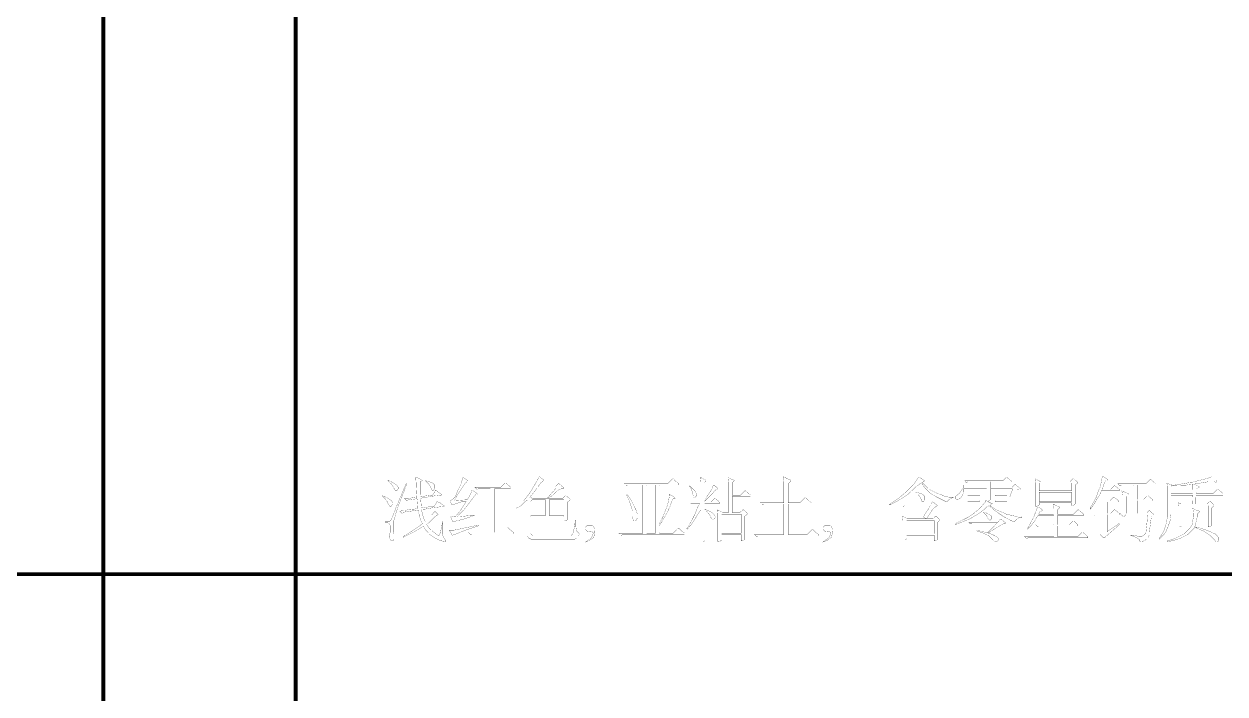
# Model space of a CAD drawing. Extents: x 94 to 452, y -72 to 1042.
# Drawn here: x 207.1 to 269.5, y 902.6 to 937.4 of the extents above; entities that cross this region are included whole.
import ezdxf

# ---------------------------------------------------------------- set-up
doc = ezdxf.new("R2010")
doc.units = 0
doc.header["$MEASUREMENT"] = 0
doc.layers.add('TREE_LAYER', color=7, linetype='Continuous')

msp = doc.modelspace()

# ---------------------------------------------------------------- linework, layer by layer
at = {"layer": 'TREE_LAYER'}
for points, const_width, elevation in [([(211.22612, 938.833945), (211.22612, 908.832322)], 0.2, 30.001623), ([(221.22612, 938.833945), (221.22612, 908.832322)], 0.2, 30.001623), ([(226.991399, 913.533615), (226.963948, 913.533615), (226.950223, 913.519889), (226.812968, 913.176752), (226.812968, 913.163026), (226.634537, 912.764987), (226.552184, 912.545379), (226.414929, 912.243419), (226.414929, 912.215968), (226.195321, 911.666948), (226.085517, 911.557144), (225.865909, 911.557144), (225.865909, 911.515968), (226.003164, 911.515968), (226.126693, 911.406164), (226.154144, 911.310085), (226.154144, 911.035576), (226.085517, 910.829693), (226.085517, 910.74734), (226.154144, 910.610085), (226.250223, 910.568909), (226.305125, 910.568909), (226.332576, 910.637536), (226.332576, 910.912046), (226.305125, 911.035576), (226.305125, 911.598321), (226.346301, 911.680674), (226.511007, 912.243419), (226.648262, 912.600281), (226.661988, 912.655183), (226.812968, 913.012046), (226.826693, 913.053223), (226.977674, 913.478713), (226.991399, 913.533615), (226.991399, 913.533615)], 0.01, 109), ([(226.01689, 913.712046), (226.003164, 913.712046), (226.126693, 913.602242), (226.263948, 913.423811), (226.346301, 913.27283), (226.401203, 913.176752), (226.414929, 913.163026), (226.483556, 913.163026), (226.552184, 913.27283), (226.552184, 913.355183), (226.483556, 913.451262), (226.263948, 913.602242), (226.01689, 913.712046), (226.01689, 913.712046)], 0.01, 109), ([(227.485517, 913.863026), (227.471792, 913.863026), (227.471792, 913.766948), (227.471792, 913.766948), (227.485517, 913.574791), (227.485517, 913.574791), (227.485517, 913.478713), (227.485517, 913.478713), (227.512968, 912.943419), (227.526693, 912.833615), (227.499243, 912.833615), (227.060027, 912.764987), (226.881595, 912.764987), (226.991399, 912.655183), (227.101203, 912.69636), (227.526693, 912.751262), (227.540419, 912.737536), (227.581595, 912.257144), (227.56787, 912.243419), (227.389439, 912.215968), (227.348262, 912.215968), (227.128654, 912.188517), (226.881595, 912.14734), (226.826693, 912.14734), (226.634537, 912.106164), (226.744341, 911.99636), (226.771792, 911.99636), (226.881595, 912.064987), (227.595321, 912.161066), (227.609046, 912.14734), (227.622772, 912.023811), (227.650223, 911.927732), (227.71885, 911.639497), (227.814929, 911.461066), (227.609046, 911.29636), (227.183556, 911.008125), (226.812968, 910.788517), (226.812968, 910.74734), (227.389439, 911.035576), (227.869831, 911.323811), (227.952184, 911.159105), (228.212968, 910.884595), (228.528654, 910.678713), (228.775713, 910.568909), (229.009046, 910.527732), (229.009046, 910.610085), (228.899243, 910.74734), (228.858066, 910.925772), (228.858066, 911.557144), (228.830615, 911.392438), (228.81689, 911.337536), (228.748262, 910.994399), (228.748262, 910.966948), (228.679635, 910.857144), (228.611007, 910.857144), (228.350223, 911.049301), (228.158066, 911.227732), (228.034537, 911.419889), (228.048262, 911.44734), (228.158066, 911.515968), (228.460027, 911.817928), (228.638458, 911.927732), (228.460027, 912.106164), (228.281595, 911.886556), (227.965909, 911.57087), (227.938458, 911.612046), (227.869831, 911.776752), (227.801203, 911.99636), (227.773752, 912.174791), (227.773752, 912.188517), (227.801203, 912.202242), (227.965909, 912.215968), (228.158066, 912.257144), (228.185517, 912.257144), (228.446301, 912.298321), (228.912968, 912.353223), (228.940419, 912.366948), (228.940419, 912.394399), (228.720811, 912.545379), (228.569831, 912.614007), (228.528654, 912.504203), (228.41885, 912.366948), (228.363948, 912.366948), (227.773752, 912.27087), (227.760027, 912.298321), (227.71885, 912.778713), (227.71885, 912.778713), (228.514929, 912.915968), (228.556105, 912.915968), (228.652184, 912.929693), (228.775713, 912.943419), (228.789439, 912.943419), (228.789439, 912.984595), (228.501203, 913.204203), (228.350223, 912.943419), (228.295321, 912.943419), (227.71885, 912.861066), (227.705125, 912.888517), (227.705125, 912.929693), (227.691399, 913.039497), (227.691399, 913.643419), (227.705125, 913.643419), (227.801203, 913.684595), (227.801203, 913.712046), (227.663948, 913.794399), (227.485517, 913.863026), (227.485517, 913.863026)], 0.01, 109), ([(227.99336, 913.684595), (227.979635, 913.684595), (228.103164, 913.561066), (228.240419, 913.382634), (228.281595, 913.245379), (228.309046, 913.204203), (228.391399, 913.204203), (228.460027, 913.314007), (228.460027, 913.464987), (228.336497, 913.574791), (228.144341, 913.643419), (228.089439, 913.657144), (227.99336, 913.684595), (227.99336, 913.684595)], 0.01, 109), ([(229.914929, 913.863026), (229.901203, 913.835576), (229.832576, 913.533615), (229.654144, 913.176752), (229.503164, 912.833615), (229.39336, 912.723811), (229.256105, 912.655183), (229.324733, 912.476752), (229.365909, 912.435576), (229.901203, 912.614007), (230.09336, 912.614007), (230.09336, 912.614007), (230.052184, 912.545379), (229.763948, 912.106164), (229.544341, 911.845379), (229.461988, 911.845379), (229.283556, 911.817928), (229.39336, 911.557144), (229.969831, 911.694399), (230.532576, 911.886556), (230.354144, 911.886556), (229.722772, 911.817928), (229.66787, 911.817928), (229.612968, 911.831654), (229.654144, 911.87283), (229.860027, 912.064987), (230.052184, 912.284595), (230.312968, 912.614007), (230.463948, 912.833615), (230.601203, 912.984595), (230.683556, 912.984595), (230.601203, 913.066948), (230.381595, 913.204203), (230.312968, 912.984595), (230.134537, 912.682634), (230.134537, 912.69636), (230.065909, 912.69636), (229.544341, 912.655183), (229.475713, 912.655183), (229.612968, 912.915968), (230.052184, 913.574791), (230.134537, 913.643419), (230.203164, 913.643419), (230.203164, 913.684595), (229.914929, 913.863026), (229.914929, 913.863026)], 0.01, 109), ([(232.152184, 913.574791), (232.111007, 913.574791), (231.891399, 913.355183), (230.532576, 913.355183), (230.64238, 913.245379), (230.683556, 913.245379), (230.711007, 913.27283), (231.328654, 913.27283), (231.34238, 913.27283), (231.34238, 911.008125), (231.328654, 911.008125), (230.203164, 911.008125), (230.312968, 910.898321), (230.354144, 910.898321), (230.381595, 910.939497), (232.550223, 910.939497), (232.550223, 911.008125), (232.399243, 911.117928), (232.248262, 911.268909), (232.220811, 911.268909), (231.960027, 911.008125), (231.561988, 911.008125), (231.561988, 911.008125), (231.561988, 913.27283), (231.561988, 913.27283), (232.399243, 913.27283), (232.399243, 913.355183), (232.152184, 913.574791), (232.152184, 913.574791)], 0.01, 109), ([(233.895321, 913.904203), (233.881595, 913.890477), (233.86787, 913.863026), (233.703164, 913.561066), (233.373752, 913.025772), (233.085517, 912.655183), (232.714929, 912.284595), (232.714929, 912.257144), (232.934537, 912.394399), (233.126693, 912.586556), (233.250223, 912.682634), (233.263948, 912.682634), (233.263948, 912.682634), (233.263948, 910.829693), (233.263948, 910.815968), (233.346301, 910.706164), (233.483556, 910.637536), (235.720811, 910.637536), (235.720811, 910.651262), (235.81689, 910.706164), (235.912968, 910.802242), (235.96787, 910.898321), (235.96787, 910.966948), (235.940419, 910.966948), (235.830615, 911.076752), (235.789439, 911.29636), (235.789439, 911.625772), (235.748262, 911.625772), (235.748262, 911.515968), (235.720811, 911.323811), (235.720811, 911.29636), (235.638458, 910.939497), (235.528654, 910.829693), (233.552184, 910.829693), (233.44238, 910.939497), (233.44238, 911.804203), (233.456105, 911.817928), (235.158066, 911.817928), (235.171792, 911.804203), (235.171792, 911.598321), (235.212968, 911.598321), (235.309046, 911.625772), (235.350223, 911.666948), (235.350223, 912.586556), (235.487478, 912.682634), (235.501203, 912.69636), (235.501203, 912.723811), (235.281595, 912.915968), (235.240419, 912.915968), (235.089439, 912.764987), (233.552184, 912.764987), (233.401203, 912.833615), (233.387478, 912.833615), (233.634537, 913.12185), (233.771792, 913.314007), (234.71885, 913.314007), (234.732576, 913.27283), (234.320811, 912.806164), (234.512968, 912.874791), (234.869831, 913.204203), (235.048262, 913.27283), (235.171792, 913.27283), (235.171792, 913.314007), (234.911007, 913.533615), (234.869831, 913.533615), (234.732576, 913.382634), (233.840419, 913.382634), (233.826693, 913.39636), (233.991399, 913.602242), (234.14238, 913.712046), (233.895321, 913.904203), (233.895321, 913.904203)], 0.01, 109), ([(240.854144, 913.794399), (240.812968, 913.794399), (240.552184, 913.533615), (238.287478, 913.533615), (238.397282, 913.423811), (238.438458, 913.423811), (238.465909, 913.464987), (239.275713, 913.464987), (239.275713, 913.451262), (239.275713, 910.980674), (239.275713, 910.966948), (238.026693, 910.966948), (238.136497, 910.857144), (238.177674, 910.857144), (238.21885, 910.898321), (241.430615, 910.898321), (241.430615, 910.966948), (241.29336, 911.076752), (241.14238, 911.227732), (241.101203, 911.227732), (240.854144, 910.966948), (240.126693, 910.966948), (240.112968, 910.980674), (240.112968, 911.337536), (240.291399, 911.612046), (240.305125, 911.639497), (240.511007, 911.982634), (240.703164, 912.394399), (240.703164, 912.408125), (240.771792, 912.614007), (240.840419, 912.751262), (240.854144, 912.764987), (240.963948, 912.764987), (240.963948, 912.806164), (240.950223, 912.806164), (240.661988, 912.984595), (240.661988, 912.943419), (240.59336, 912.559105), (240.579635, 912.531654), (240.552184, 912.394399), (240.483556, 912.257144), (240.332576, 911.845379), (240.126693, 911.44734), (240.112968, 911.461066), (240.112968, 913.451262), (240.126693, 913.464987), (241.14238, 913.464987), (241.14238, 913.533615), (240.991399, 913.643419), (240.854144, 913.794399), (240.854144, 913.794399)], 0.01, 109), ([(239.454144, 913.451262), (239.46787, 913.464987), (239.934537, 913.464987), (239.934537, 913.451262), (239.934537, 910.980674), (239.934537, 910.966948), (239.46787, 910.966948), (239.454144, 910.980674), (239.454144, 913.451262), (239.454144, 913.451262)], 0.01, 109), ([(242.26787, 913.863026), (242.26787, 913.863026), (242.26787, 913.835576), (242.295321, 913.615968), (242.295321, 912.586556), (242.295321, 912.586556), (241.609046, 912.586556), (241.71885, 912.476752), (241.746301, 912.476752), (241.787478, 912.504203), (242.212968, 912.504203), (242.226693, 912.504203), (242.11689, 912.298321), (241.965909, 911.927732), (241.938458, 911.87283), (241.84238, 911.680674), (241.677674, 911.378713), (241.526693, 911.159105), (241.56787, 911.159105), (241.787478, 911.406164), (242.007086, 911.735576), (242.226693, 912.106164), (242.295321, 912.174791), (242.295321, 912.174791), (242.295321, 910.500281), (242.377674, 910.500281), (242.446301, 910.527732), (242.487478, 910.568909), (242.487478, 912.202242), (242.487478, 912.215968), (242.597282, 912.092438), (242.748262, 911.914007), (242.81689, 911.763026), (242.885517, 911.666948), (242.954144, 911.666948), (243.036497, 911.776752), (243.036497, 911.845379), (242.954144, 911.968909), (242.748262, 912.106164), (242.556105, 912.188517), (242.487478, 912.215968), (242.487478, 912.504203), (242.487478, 912.504203), (243.256105, 912.504203), (243.256105, 912.586556), (243.036497, 912.764987), (242.995321, 912.764987), (242.81689, 912.586556), (242.487478, 912.586556), (242.487478, 912.586556), (242.487478, 912.614007), (242.844341, 912.97087), (243.036497, 913.204203), (243.050223, 913.204203), (243.173752, 913.27283), (243.063948, 913.39636), (242.926693, 913.464987), (242.885517, 913.300281), (242.597282, 912.84734), (242.487478, 912.627732), (242.487478, 912.641458), (242.487478, 913.602242), (242.556105, 913.684595), (242.556105, 913.712046), (242.26787, 913.863026), (242.26787, 913.863026)], 0.01, 109), ([(241.677674, 913.423811), (241.677674, 913.423811), (241.787478, 913.27283), (241.856105, 913.066948), (241.897282, 912.888517), (241.897282, 912.833615), (241.938458, 912.806164), (241.965909, 912.806164), (242.075713, 912.915968), (242.075713, 912.984595), (241.979635, 913.163026), (241.746301, 913.39636), (241.677674, 913.423811), (241.677674, 913.423811)], 0.01, 109), ([(243.695321, 913.863026), (243.695321, 913.863026), (243.695321, 913.835576), (243.722772, 913.615968), (243.722772, 912.037536), (243.722772, 912.037536), (243.434537, 912.037536), (243.146301, 912.174791), (243.173752, 911.941458), (243.173752, 910.527732), (243.269831, 910.541458), (243.324733, 910.568909), (243.365909, 910.610085), (243.365909, 910.898321), (243.365909, 910.898321), (244.381595, 910.898321), (244.381595, 910.898321), (244.381595, 910.568909), (244.422772, 910.568909), (244.532576, 910.610085), (244.573752, 910.637536), (244.573752, 911.845379), (244.711007, 911.955183), (244.711007, 911.955183), (244.711007, 911.99636), (244.505125, 912.174791), (244.463948, 912.174791), (244.312968, 912.037536), (243.914929, 912.037536), (243.914929, 912.037536), (243.914929, 912.874791), (243.914929, 912.874791), (244.861988, 912.874791), (244.861988, 912.943419), (244.614929, 913.163026), (244.573752, 913.163026), (244.354144, 912.943419), (243.914929, 912.943419), (243.914929, 912.957144), (243.914929, 913.574791), (244.024733, 913.684595), (244.024733, 913.712046), (243.832576, 913.794399), (243.695321, 913.863026), (243.695321, 913.863026)], 0.01, 109), ([(246.577674, 913.904203), (246.563948, 913.904203), (246.563948, 913.835576), (246.605125, 913.615968), (246.605125, 912.545379), (246.605125, 912.545379), (245.356105, 912.545379), (245.465909, 912.435576), (245.507086, 912.435576), (245.548262, 912.476752), (246.605125, 912.476752), (246.605125, 912.463026), (246.605125, 910.898321), (246.605125, 910.898321), (245.06787, 910.898321), (245.177674, 910.788517), (245.21885, 910.788517), (245.246301, 910.829693), (248.403164, 910.829693), (248.403164, 910.898321), (248.252184, 911.008125), (248.101203, 911.159105), (248.073752, 911.159105), (247.812968, 910.898321), (246.824733, 910.898321), (246.824733, 910.898321), (246.824733, 912.463026), (246.824733, 912.476752), (248.032576, 912.476752), (248.032576, 912.545379), (247.881595, 912.655183), (247.744341, 912.806164), (247.703164, 912.806164), (247.44238, 912.545379), (246.824733, 912.545379), (246.824733, 912.545379), (246.824733, 913.533615), (246.975713, 913.684595), (246.975713, 913.712046), (246.783556, 913.794399), (246.577674, 913.904203), (246.577674, 913.904203)], 0.01, 109), ([(253.646301, 913.863026), (253.605125, 913.863026), (253.591399, 913.849301), (253.454144, 913.643419), (253.31689, 913.464987), (252.932576, 913.080674), (252.49336, 912.723811), (252.06787, 912.435576), (252.136497, 912.435576), (252.534537, 912.655183), (252.726693, 912.764987), (253.056105, 912.984595), (253.495321, 913.39636), (253.536497, 913.423811), (253.632576, 913.492438), (253.756105, 913.602242), (253.852184, 913.423811), (253.934537, 913.314007), (254.16787, 913.080674), (254.373752, 912.943419), (254.538458, 912.84734), (255.060027, 912.586556), (255.211007, 912.723811), (255.389439, 912.806164), (255.430615, 912.806164), (255.430615, 912.833615), (255.197282, 912.833615), (255.01885, 912.874791), (254.991399, 912.874791), (254.826693, 912.943419), (254.59336, 913.025772), (254.154144, 913.245379), (253.783556, 913.602242), (253.934537, 913.684595), (253.646301, 913.863026), (253.646301, 913.863026)], 0.01, 109), ([(258.203164, 913.863026), (258.161988, 913.863026), (257.983556, 913.684595), (256.007086, 913.684595), (256.075713, 913.602242), (256.11689, 913.602242), (256.158066, 913.643419), (257.132576, 913.643419), (257.146301, 913.643419), (257.146301, 913.314007), (257.132576, 913.314007), (255.938458, 913.314007), (255.938458, 913.314007), (255.938458, 913.464987), (255.897282, 913.464987), (255.897282, 913.27283), (255.746301, 913.053223), (255.609046, 912.943419), (255.526693, 912.874791), (255.526693, 912.764987), (255.56787, 912.723811), (255.691399, 912.737536), (255.787478, 912.792438), (255.897282, 912.943419), (255.938458, 913.108125), (255.938458, 913.27283), (255.938458, 913.27283), (257.132576, 913.27283), (257.146301, 913.27283), (257.146301, 912.641458), (257.132576, 912.641458), (257.105125, 912.655183), (257.105125, 912.614007), (256.81689, 912.284595), (256.473752, 911.982634), (256.158066, 911.776752), (255.56787, 911.488517), (255.526693, 911.406164), (256.281595, 911.708125), (256.748262, 911.99636), (256.995321, 912.174791), (257.146301, 912.325772), (257.283556, 912.394399), (257.51689, 912.174791), (257.750223, 912.010085), (258.038458, 911.817928), (258.532576, 911.557144), (258.601203, 911.557144), (258.64238, 911.625772), (258.820811, 911.776752), (258.971792, 911.776752), (258.971792, 911.817928), (258.779635, 911.817928), (258.505125, 911.87283), (258.409046, 911.886556), (258.21689, 911.955183), (258.161988, 911.955183), (257.654144, 912.174791), (257.324733, 912.394399), (257.39336, 912.476752), (257.475713, 912.476752), (257.461988, 912.476752), (257.187478, 912.614007), (257.228654, 912.627732), (257.283556, 912.655183), (257.324733, 912.69636), (257.324733, 913.27283), (257.324733, 913.27283), (258.477674, 913.27283), (258.491399, 913.231654), (258.354144, 912.874791), (258.381595, 912.874791), (258.711007, 913.204203), (258.820811, 913.245379), (258.903164, 913.245379), (258.903164, 913.27283), (258.64238, 913.492438), (258.601203, 913.492438), (258.463948, 913.355183), (258.463948, 913.327732), (258.463948, 913.314007), (257.324733, 913.314007), (257.324733, 913.314007), (257.324733, 913.643419), (257.324733, 913.643419), (258.422772, 913.643419), (258.422772, 913.684595), (258.203164, 913.863026), (258.203164, 913.863026)], 0.01, 109), ([(259.658066, 913.794399), (259.658066, 913.794399), (259.658066, 913.766948), (259.685517, 913.54734), (259.685517, 912.366948), (259.76787, 912.366948), (259.836497, 912.394399), (259.877674, 912.435576), (259.877674, 912.545379), (259.877674, 912.545379), (261.552184, 912.545379), (261.552184, 912.545379), (261.552184, 912.394399), (261.59336, 912.394399), (261.689439, 912.435576), (261.744341, 912.476752), (261.744341, 913.464987), (261.881595, 913.561066), (261.881595, 913.574791), (261.881595, 913.602242), (261.675713, 913.794399), (261.634537, 913.794399), (261.483556, 913.643419), (259.946301, 913.643419), (259.658066, 913.794399), (259.658066, 913.794399)], 0.01, 109), ([(259.905125, 913.561066), (259.905125, 913.574791), (261.552184, 913.574791), (261.552184, 913.561066), (261.552184, 913.176752), (261.552184, 913.163026), (259.877674, 913.163026), (259.877674, 913.176752), (259.877674, 913.533615), (259.905125, 913.561066), (259.905125, 913.561066)], 0.01, 109), ([(263.158066, 913.931654), (263.158066, 913.931654), (263.158066, 913.890477), (263.048262, 913.355183), (262.965909, 913.204203), (262.828654, 912.806164), (262.554144, 912.312046), (262.526693, 912.257144), (262.526693, 912.215968), (262.609046, 912.298321), (262.814929, 912.627732), (262.828654, 912.586556), (263.226693, 912.586556), (263.226693, 912.57283), (263.226693, 911.99636), (263.226693, 911.99636), (262.609046, 911.99636), (262.71885, 911.886556), (262.746301, 911.886556), (262.787478, 911.927732), (263.226693, 911.927732), (263.226693, 911.914007), (263.226693, 911.049301), (263.075713, 910.898321), (263.075713, 910.857144), (263.226693, 910.719889), (263.26787, 910.719889), (264.036497, 911.406164), (264.036497, 911.44734), (263.995321, 911.44734), (263.858066, 911.337536), (263.41885, 911.049301), (263.405125, 911.049301), (263.405125, 911.914007), (263.41885, 911.927732), (264.036497, 911.927732), (264.036497, 911.99636), (263.81689, 912.174791), (263.775713, 912.174791), (263.597282, 911.99636), (263.41885, 911.99636), (263.405125, 911.99636), (263.405125, 912.57283), (263.41885, 912.586556), (263.995321, 912.586556), (263.995321, 912.655183), (263.775713, 912.833615), (263.734537, 912.833615), (263.556105, 912.655183), (262.84238, 912.655183), (262.828654, 912.655183), (263.007086, 912.929693), (263.11689, 913.176752), (263.11689, 913.163026), (264.036497, 913.163026), (264.036497, 913.245379), (263.81689, 913.423811), (263.775713, 913.423811), (263.597282, 913.245379), (263.144341, 913.245379), (263.144341, 913.245379), (263.185517, 913.341458), (263.26787, 913.574791), (263.336497, 913.712046), (263.336497, 913.712046), (263.446301, 913.712046), (263.446301, 913.753223), (263.158066, 913.931654), (263.158066, 913.931654)], 0.01, 109), ([(265.683556, 913.753223), (265.64238, 913.753223), (265.422772, 913.533615), (263.954144, 913.533615), (264.063948, 913.423811), (264.105125, 913.423811), (264.146301, 913.464987), (264.791399, 913.464987), (264.805125, 913.451262), (264.805125, 911.99636), (264.791399, 911.99636), (264.407086, 911.99636), (264.39336, 911.99636), (264.39336, 912.874791), (264.503164, 912.984595), (264.503164, 913.025772), (264.324733, 913.094399), (264.173752, 913.163026), (264.214929, 912.929693), (264.214929, 912.106164), (264.105125, 911.99636), (264.105125, 911.955183), (264.256105, 911.817928), (264.283556, 911.817928), (264.39336, 911.927732), (265.505125, 911.927732), (265.51885, 911.914007), (265.532576, 911.776752), (265.491399, 911.639497), (265.422772, 910.966948), (265.340419, 910.884595), (265.203164, 910.788517), (265.052184, 910.788517), (264.81885, 910.857144), (264.612968, 910.857144), (264.612968, 910.829693), (264.654144, 910.829693), (264.914929, 910.74734), (265.065909, 910.637536), (265.134537, 910.500281), (265.203164, 910.500281), (265.450223, 910.637536), (265.532576, 910.719889), (265.546301, 910.733615), (265.601203, 910.884595), (265.601203, 910.994399), (265.669831, 911.557144), (265.683556, 911.639497), (265.711007, 911.817928), (265.820811, 911.927732), (265.820811, 911.955183), (265.711007, 912.037536), (265.601203, 912.14734), (265.491399, 912.037536), (265.505125, 912.010085), (265.491399, 911.99636), (264.983556, 911.99636), (264.983556, 911.99636), (264.983556, 912.655183), (264.983556, 912.655183), (265.752184, 912.655183), (265.752184, 912.723811), (265.532576, 912.915968), (265.491399, 912.915968), (265.312968, 912.723811), (264.983556, 912.723811), (264.983556, 912.737536), (264.983556, 913.451262), (264.983556, 913.464987), (265.930615, 913.464987), (265.930615, 913.533615), (265.683556, 913.753223), (265.683556, 913.753223)], 0.01, 109), ([(268.881595, 913.904203), (268.565909, 913.794399), (268.538458, 913.794399), (267.811007, 913.602242), (267.769831, 913.602242), (266.905125, 913.464987), (266.836497, 913.464987), (266.836497, 913.451262), (266.76787, 913.451262), (266.76787, 913.464987), (266.740419, 913.478713), (266.507086, 913.574791), (266.548262, 913.39636), (266.548262, 911.804203), (266.465909, 911.433615), (266.465909, 911.406164), (266.356105, 911.076752), (266.246301, 910.898321), (266.109046, 910.678713), (266.109046, 910.637536), (266.369831, 910.912046), (266.507086, 911.117928), (266.520811, 911.17283), (266.61689, 911.392438), (266.61689, 911.433615), (266.685517, 911.625772), (266.699243, 911.790477), (266.712968, 911.790477), (266.712968, 911.831654), (266.726693, 911.955183), (266.726693, 912.943419), (266.726693, 912.943419), (267.838458, 912.943419), (267.852184, 912.943419), (267.838458, 912.833615), (267.838458, 912.833615), (267.838458, 912.737536), (267.838458, 912.737536), (267.838458, 912.655183), (267.824733, 912.655183), (267.824733, 912.559105), (267.824733, 912.559105), (267.824733, 912.476752), (267.824733, 912.476752), (267.261988, 912.476752), (267.097282, 912.545379), (267.124733, 912.366948), (267.124733, 911.29636), (267.220811, 911.310085), (267.275713, 911.337536), (267.31689, 911.378713), (267.31689, 912.366948), (267.344341, 912.394399), (268.661988, 912.394399), (268.661988, 912.394399), (268.661988, 911.29636), (268.703164, 911.29636), (268.799243, 911.337536), (268.854144, 911.378713), (268.854144, 912.284595), (268.963948, 912.394399), (268.963948, 912.435576), (268.771792, 912.614007), (268.744341, 912.614007), (268.59336, 912.476752), (268.01689, 912.476752), (268.003164, 912.476752), (268.003164, 912.517928), (268.01689, 912.531654), (268.01689, 912.627732), (268.01689, 912.627732), (268.01689, 912.723811), (268.01689, 912.723811), (268.01689, 912.819889), (268.030615, 912.833615), (268.030615, 912.943419), (268.030615, 912.943419), (269.430615, 912.943419), (269.430615, 913.025772), (269.183556, 913.245379), (269.14238, 913.245379), (268.922772, 913.025772), (268.044341, 913.025772), (268.030615, 913.025772), (268.030615, 913.094399), (268.044341, 913.094399), (268.044341, 913.27283), (268.181595, 913.341458), (268.195321, 913.355183), (268.195321, 913.382634), (267.907086, 913.519889), (267.934537, 913.519889), (268.058066, 913.533615), (268.689439, 913.643419), (268.963948, 913.643419), (269.101203, 913.602242), (269.073752, 913.712046), (268.881595, 913.904203), (268.881595, 913.904203)], 0.01, 109), ([(267.838458, 913.506164), (267.838458, 913.519889), (267.865909, 913.506164), (267.865909, 913.231654), (267.852184, 913.231654), (267.852184, 913.135576), (267.852184, 913.12185), (267.852184, 913.025772), (267.838458, 913.025772), (266.726693, 913.025772), (266.726693, 913.025772), (266.726693, 913.382634), (266.76787, 913.437536), (267.536497, 913.464987), (267.673752, 913.492438), (267.838458, 913.506164), (267.838458, 913.506164)], 0.01, 109), ([(225.728654, 912.915968), (225.714929, 912.915968), (225.838458, 912.792438), (225.975713, 912.614007), (226.044341, 912.463026), (226.112968, 912.366948), (226.112968, 912.366948), (226.195321, 912.366948), (226.263948, 912.463026), (226.263948, 912.545379), (226.195321, 912.655183), (225.975713, 912.806164), (225.728654, 912.915968), (225.728654, 912.915968)], 0.01, 109), ([(238.438458, 912.984595), (238.397282, 912.984595), (238.575713, 912.627732), (238.685517, 912.298321), (238.726693, 912.119889), (238.726693, 911.859105), (238.740419, 911.831654), (238.76787, 911.625772), (238.795321, 911.598321), (238.877674, 911.598321), (238.946301, 911.666948), (238.987478, 911.763026), (238.987478, 911.968909), (238.905125, 912.188517), (238.699243, 912.614007), (238.507086, 912.902242), (238.438458, 912.984595), (238.438458, 912.984595)], 0.01, 109), ([(253.46787, 913.094399), (253.454144, 913.094399), (253.577674, 912.97087), (253.714929, 912.806164), (253.756105, 912.655183), (253.783556, 912.614007), (253.865909, 912.614007), (253.934537, 912.723811), (253.934537, 912.874791), (253.811007, 912.984595), (253.61885, 913.053223), (253.563948, 913.066948), (253.46787, 913.094399), (253.46787, 913.094399)], 0.01, 109), ([(256.775713, 912.943419), (256.158066, 912.943419), (256.158066, 912.915968), (256.775713, 912.915968), (256.775713, 912.943419), (256.775713, 912.943419)], 0.01, 109), ([(258.203164, 912.943419), (257.585517, 912.943419), (257.585517, 912.915968), (258.203164, 912.915968), (258.203164, 912.943419), (258.203164, 912.943419)], 0.01, 109), ([(259.877674, 913.094399), (259.877674, 913.094399), (261.552184, 913.094399), (261.552184, 913.094399), (261.552184, 912.627732), (261.552184, 912.614007), (259.877674, 912.614007), (259.877674, 912.627732), (259.877674, 913.094399), (259.877674, 913.094399)], 0.01, 109), ([(233.511007, 912.682634), (233.524733, 912.69636), (234.211007, 912.69636), (234.211007, 912.682634), (234.211007, 911.886556), (234.211007, 911.886556), (233.456105, 911.886556), (233.44238, 911.886556), (233.44238, 912.614007), (233.511007, 912.682634), (233.511007, 912.682634)], 0.01, 109), ([(234.403164, 912.682634), (234.403164, 912.69636), (235.158066, 912.69636), (235.171792, 912.682634), (235.171792, 911.886556), (235.158066, 911.886556), (234.403164, 911.886556), (234.403164, 911.886556), (234.403164, 912.682634), (234.403164, 912.682634)], 0.01, 109), ([(254.332576, 912.614007), (254.250223, 912.476752), (252.685517, 912.476752), (252.795321, 912.366948), (252.836497, 912.366948), (252.877674, 912.394399), (254.209046, 912.394399), (254.209046, 912.394399), (254.112968, 912.215968), (253.89336, 911.886556), (253.865909, 911.817928), (253.865909, 911.804203), (253.975713, 911.735576), (254.003164, 911.708125), (254.003164, 911.708125), (253.056105, 911.708125), (252.76787, 911.845379), (252.795321, 911.612046), (252.795321, 910.610085), (252.891399, 910.610085), (252.946301, 910.637536), (252.987478, 910.678713), (252.987478, 910.857144), (252.987478, 910.857144), (254.401203, 910.857144), (254.414929, 910.857144), (254.414929, 910.568909), (254.456105, 910.568909), (254.552184, 910.59636), (254.59336, 910.637536), (254.59336, 911.515968), (254.703164, 911.625772), (254.703164, 911.666948), (254.524733, 911.845379), (254.483556, 911.845379), (254.332576, 911.708125), (254.01689, 911.708125), (254.01689, 911.708125), (254.112968, 911.845379), (254.373752, 912.257144), (254.59336, 912.394399), (254.483556, 912.476752), (254.332576, 912.614007), (254.332576, 912.614007)], 0.01, 109), ([(256.775713, 912.655183), (256.158066, 912.655183), (256.158066, 912.614007), (256.775713, 912.614007), (256.775713, 912.655183), (256.775713, 912.655183)], 0.01, 109), ([(258.203164, 912.655183), (257.585517, 912.655183), (257.585517, 912.614007), (258.203164, 912.614007), (258.203164, 912.655183), (258.203164, 912.655183)], 0.01, 109), ([(260.605125, 912.476752), (260.605125, 912.476752), (260.605125, 912.449301), (260.646301, 912.229693), (260.646301, 911.968909), (260.632576, 911.955183), (259.850223, 911.955183), (259.850223, 911.968909), (259.91885, 912.078713), (259.91885, 912.078713), (260.056105, 912.14734), (259.973752, 912.229693), (259.836497, 912.325772), (259.795321, 912.325772), (259.61689, 911.87283), (259.61689, 911.845379), (259.356105, 911.364987), (259.246301, 911.159105), (259.479635, 911.378713), (259.658066, 911.625772), (259.754144, 911.804203), (259.809046, 911.886556), (260.632576, 911.886556), (260.646301, 911.886556), (260.646301, 911.419889), (260.632576, 911.406164), (259.685517, 911.406164), (259.795321, 911.29636), (259.836497, 911.29636), (259.877674, 911.337536), (260.632576, 911.337536), (260.646301, 911.337536), (260.646301, 910.788517), (260.632576, 910.788517), (259.109046, 910.788517), (259.21885, 910.678713), (259.246301, 910.678713), (259.287478, 910.719889), (262.403164, 910.719889), (262.403164, 910.788517), (262.14238, 911.008125), (262.101203, 911.008125), (261.881595, 910.788517), (260.824733, 910.788517), (260.824733, 910.788517), (260.824733, 911.337536), (260.824733, 911.337536), (261.881595, 911.337536), (261.881595, 911.406164), (261.675713, 911.598321), (261.634537, 911.598321), (261.44238, 911.406164), (260.824733, 911.406164), (260.824733, 911.419889), (260.824733, 911.886556), (260.824733, 911.886556), (262.183556, 911.886556), (262.183556, 911.955183), (261.922772, 912.174791), (261.881595, 912.174791), (261.661988, 911.955183), (260.824733, 911.955183), (260.824733, 911.968909), (260.824733, 912.174791), (260.934537, 912.284595), (260.934537, 912.325772), (260.756105, 912.394399), (260.605125, 912.476752), (260.605125, 912.476752)], 0.01, 109), ([(267.865909, 912.257144), (267.865909, 912.257144), (267.865909, 912.229693), (267.89336, 912.010085), (267.89336, 911.804203), (267.824733, 911.433615), (267.824733, 911.406164), (267.714929, 911.227732), (267.412968, 910.925772), (266.91885, 910.678713), (266.589439, 910.568909), (266.548262, 910.568909), (266.548262, 910.527732), (266.809046, 910.568909), (267.234537, 910.706164), (267.605125, 910.898321), (267.934537, 911.227732), (267.948262, 911.282634), (267.961988, 911.282634), (268.071792, 911.227732), (268.414929, 911.076752), (268.744341, 910.857144), (269.005125, 910.59636), (269.073752, 910.500281), (269.14238, 910.500281), (269.211007, 910.59636), (269.211007, 910.719889), (269.14238, 910.815968), (269.005125, 910.939497), (268.950223, 910.953223), (268.675713, 911.076752), (268.648262, 911.090477), (268.126693, 911.268909), (268.099243, 911.268909), (268.003164, 911.282634), (267.961988, 911.29636), (268.003164, 911.406164), (268.044341, 911.625772), (268.085517, 911.790477), (268.085517, 911.955183), (268.195321, 912.064987), (268.195321, 912.106164), (268.003164, 912.174791), (267.865909, 912.257144), (267.865909, 912.257144)], 0.01, 109), ([(243.39336, 911.955183), (243.39336, 911.955183), (244.381595, 911.955183), (244.381595, 911.955183), (244.381595, 910.980674), (244.381595, 910.966948), (243.365909, 910.966948), (243.365909, 910.980674), (243.365909, 911.927732), (243.39336, 911.955183), (243.39336, 911.955183)], 0.01, 109), ([(253.014929, 911.625772), (253.014929, 911.625772), (254.401203, 911.625772), (254.414929, 911.625772), (254.414929, 910.939497), (254.401203, 910.939497), (252.987478, 910.939497), (252.987478, 910.939497), (252.987478, 911.598321), (253.014929, 911.625772), (253.014929, 911.625772)], 0.01, 109), ([(257.873752, 911.708125), (257.832576, 911.653223), (257.709046, 911.515968), (256.226693, 911.515968), (256.295321, 911.44734), (256.336497, 911.44734), (256.377674, 911.488517), (257.66787, 911.488517), (257.66787, 911.474791), (257.640419, 911.44734), (257.503164, 911.29636), (257.187478, 910.980674), (256.652184, 911.117928), (256.624733, 911.117928), (256.624733, 911.076752), (256.954144, 910.966948), (257.256105, 910.829693), (257.544341, 910.527732), (257.695321, 910.500281), (257.763948, 910.637536), (257.722772, 910.74734), (257.434537, 910.898321), (257.256105, 910.966948), (257.24238, 910.966948), (257.228654, 910.980674), (257.695321, 911.268909), (257.983556, 911.433615), (258.024733, 911.44734), (258.134537, 911.44734), (258.134537, 911.488517), (257.873752, 911.708125), (257.873752, 911.708125)], 0.01, 109), ([(257.036497, 912.064987), (256.954144, 912.064987), (257.105125, 911.914007), (257.214929, 911.735576), (257.256105, 911.666948), (257.324733, 911.625772), (257.39336, 911.708125), (257.39336, 911.845379), (257.352184, 911.886556), (257.036497, 912.064987), (257.036497, 912.064987)], 0.01, 109), ([(230.711007, 911.378713), (229.448262, 911.117928), (229.214929, 911.117928), (229.352184, 910.87087), (229.365909, 910.857144), (229.599243, 910.939497), (230.052184, 911.117928), (230.711007, 911.337536), (230.711007, 911.337536), (230.711007, 911.378713), (230.711007, 911.378713)], 0.01, 109), ([(236.612968, 911.378713), (236.39336, 911.378713), (236.283556, 911.268909), (236.283556, 911.159105), (236.39336, 911.049301), (236.612968, 911.076752), (236.695321, 910.966948), (236.612968, 910.74734), (236.283556, 910.500281), (236.475713, 910.568909), (236.722772, 910.74734), (236.777674, 911.008125), (236.763948, 911.186556), (236.709046, 911.323811), (236.612968, 911.378713), (236.612968, 911.378713)], 0.01, 109), ([(248.965909, 911.378713), (248.746301, 911.378713), (248.636497, 911.268909), (248.636497, 911.159105), (248.746301, 911.049301), (248.965909, 911.076752), (249.048262, 910.966948), (248.965909, 910.74734), (248.636497, 910.500281), (248.828654, 910.568909), (249.075713, 910.74734), (249.130615, 911.008125), (249.11689, 911.186556), (249.061988, 911.323811), (248.965909, 911.378713), (248.965909, 911.378713)], 0.01, 109), ([(206.22612, 908.832322), (211.22612, 908.832322)], 0.2, 5), ([(211.22612, 908.832322), (211.22612, 848.485862)], 0.2, 60.34646), ([(211.22612, 908.832322), (221.22612, 908.832322)], 0.2, 10), ([(221.22612, 908.832322), (221.22612, 848.485862)], 0.2, 60.34646), ([(221.22612, 908.832322), (449.22612, 908.832322)], 0.2, 228)]:
    msp.add_lwpolyline(points, dxfattribs=dict(at, const_width=const_width, elevation=elevation))

doc.saveas('drawing.dxf')
